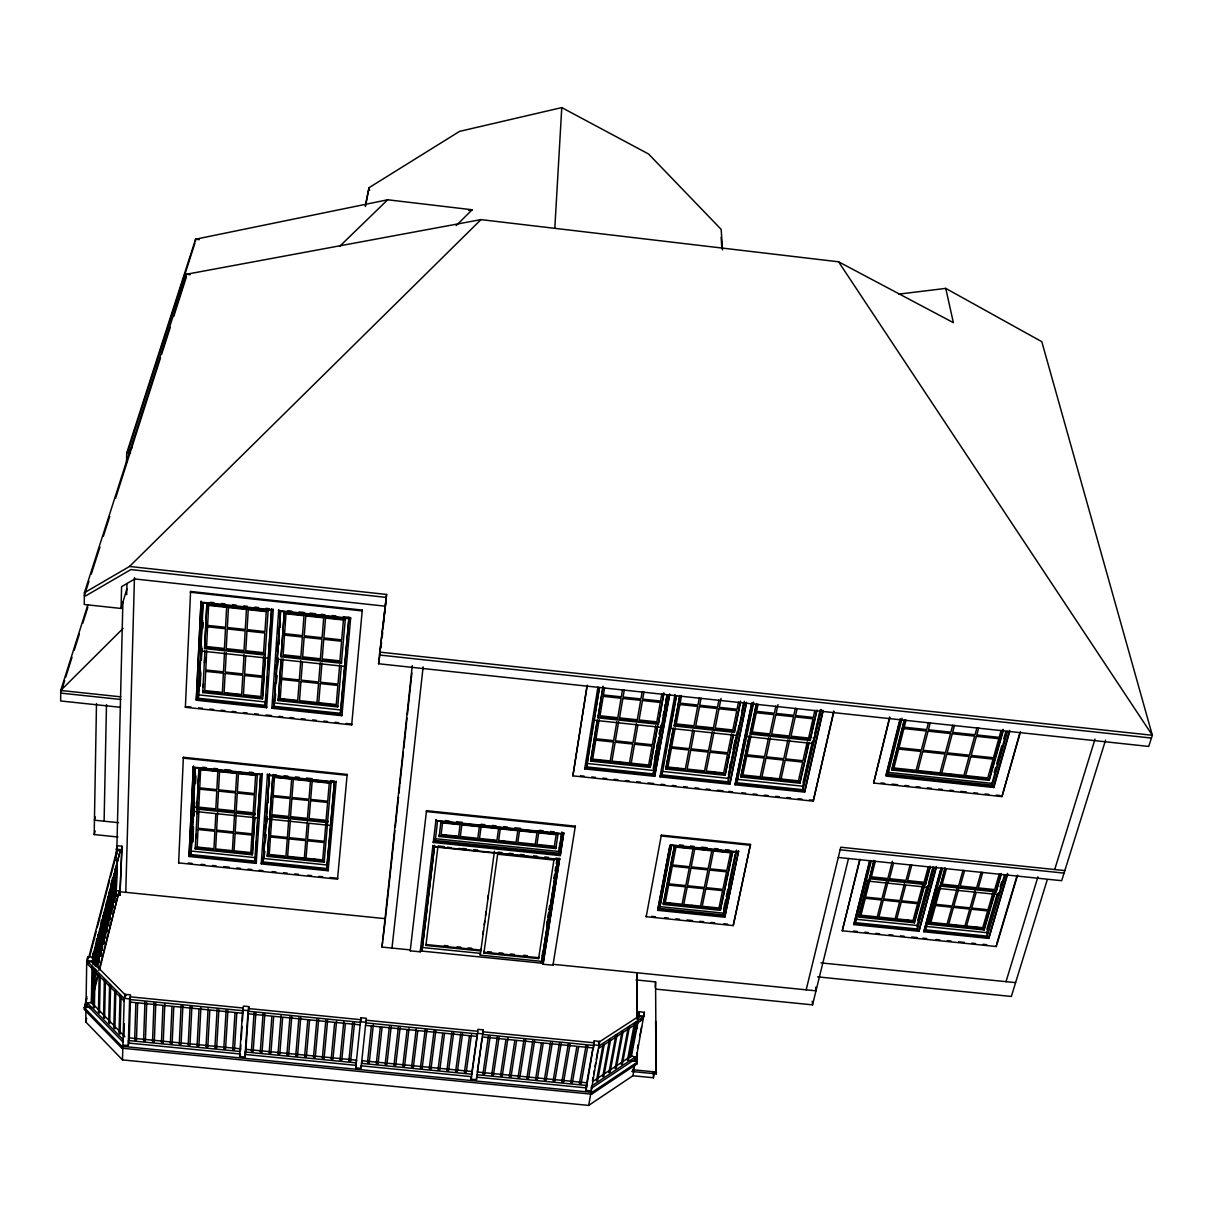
<?xml version="1.0" encoding="UTF-8"?>
<svg xmlns="http://www.w3.org/2000/svg" width="1213" height="1213" viewBox="0 0 1213 1213"><rect width="100%" height="100%" fill="white"/><g stroke="black" fill="none" stroke-linecap="round" stroke-linejoin="round"><path stroke-width="1.5" d="M635.278 1057.039L592.065 1085.726L591.626 1088.152L634.808 1059.449L635.278 1057.039L631.336 1055.947L592.732 1081.511M898.848 294.122L945.746 288.391L953.388 322.673L838.577 261.796L480.985 219.629L186.529 274.244L84.41 592.748L84.243 604.483L121.057 608.456L126.849 588.912M86.896 996.616L84.076 1009.322L121.8 1048.184L591.656 1094.171L637.037 1063.892L637.371 1052.778M654.474 1072.398L653.398 1077.766L632.898 1075.749L588.669 1105.407L122.483 1059.904L85.759 1021.907L85.971 1008.958M91.293 1007.624L86.002 1007.093L86.745 960.529L87.761 956.678L93.113 957.209M87.67 962.258L87.761 956.678M124.924 1036.781L91.536 1002.575L87.321 1002.878L87.275 1005.365L123.18 1042.24M126.091 995.752L92.264 961.651L87.988 961.924L87.943 964.471L124.333 1001.241M599.343 1042.634L598.388 1042.543L638.933 1016.206L642.935 1017.298L642.45 1019.784L598.843 1048.199L599.556 1041.391L594.249 1040.86L593.597 1044.499M586.122 1086.363L586.031 1090.411L591.277 1090.927L599.556 1041.391M117.995 837L94.189 834.559L96.494 703.54M91.369 1003.272L92.006 966.716M92.082 962.334L120.193 850.844L116.812 850.495L88.625 958.043M92.279 1003.742L92.916 968.383M92.976 964.653L93.219 953.236M593.976 1045.47L594.021 1042.786L483.047 1031.793L482.865 1034.462L593.976 1045.47L593.521 1047.956L482.501 1036.979M586.031 1090.411L594.249 1040.86M93.219 970.203L92.597 987.882M93.356 962.91L93.553 951.962M94.038 970.188L93.371 1006.76L94.387 1007.806L95.099 969.399M94.432 970.597L94.235 981.529L94.766 969.323M94.538 965.123L94.841 948.733M94.826 965.684L95.16 947.474M95.918 971.568L95.857 975.207L96.252 970.294M96.024 966.094L96.54 938.801M96.312 966.67L96.828 939.378M97.495 967.095L98.132 934.374M97.783 967.671L98.42 934.95M663.875 693.654L658.325 724.282L598.009 717.838L598.039 716.125M591.277 1090.927L591.353 1086.878M99.709 929.977L99.072 962.667L99.997 930.568M99.178 975.388L98.45 1011.976L99.481 1013.022L100.224 976.435M101.392 920.182L100.664 956.466L101.68 920.773M104.106 821.186L106.486 704.601M102.953 915.86L102.241 950.295L103.241 916.452M104.515 911.57L103.818 944.154L104.788 912.161M476.754 1077.174L586.379 1087.909L586.804 1085.483L586.865 1082.784L477.3 1072.034L481.97 1039.025M104.394 978.785L103.56 1017.222L104.591 1018.268L105.425 979.831M106.047 907.324L105.379 938.058L106.441 902.502M107.699 897.681L106.941 931.993L108.002 896.483M109.246 891.873L108.488 925.959L109.519 892.571M110.762 887.81L110.019 919.97L111.156 882.837M657.81 725.313L650.198 767.404L590.716 761.112L597.312 719.87M109.595 984.031L108.7 1022.483L109.716 1023.529L110.626 985.077M112.384 878.106L111.551 914.011L112.657 878.819M113.87 874.118L113.067 908.082L114.143 874.831M121.057 608.456L121.588 586.637L134.795 578.965L385.431 606.212L386.583 594.461L129.533 566.456L84.41 592.748M116.084 890.16L114.431 889.993L108.791 913.51M115.402 868.265L114.583 902.199L115.66 868.978M115.523 869.236L114.901 894.8L119.905 895.315L121.967 846.234L116.903 845.719L115.735 860.108M99.739 969.278L119.177 890.964L115.842 890.63L114.841 896.68M116.691 854.831L122.892 601.845M126.501 462.608L126.743 452.843L195.581 239.204L387.675 199.781L472.221 209.773L456.149 225.573M116.873 864.338L116.084 896.346L117.267 859.41M667.62 694.988L653.246 773.924L586.683 766.904L589.685 745.464M114.765 991.127L113.84 1027.76L114.886 1028.821L115.857 990.354M126.713 594.704L126.986 583.483M119.905 895.315L121.967 846.234M584.696 768.921L584.711 768.056L654.747 775.441L654.762 776.32L584.696 768.921L597.918 687.058M120.042 994.584L119.026 1033.067L120.057 1034.128L121.088 995.646M125.773 892.328L134.461 577.585M121.8 1048.184L121.846 1046.319L84.106 1007.457M122.483 1059.904L122.847 1046.91M128.26 1045.576L129.639 998.89L130.595 994.903L125.166 994.372L124.211 998.344L122.907 1045.045L128.26 1045.576L128.881 1042.907M123.969 1036.69L124.333 1023.863M125.166 994.372L124.393 998.693L87.988 961.924M575.326 826.174L575.296 827.054L426.43 811.558L426.521 810.678L575.326 826.174L552.976 965.214L543.045 964.214L559.678 858.531L555.948 858.137M128.548 1040.542L240.022 1051.474L240.508 1048.805L129.169 1037.873L128.548 1040.542L128.472 1043.044L239.856 1053.961M243.191 1008.018L130.398 996.843L129.761 999.497L129.685 1002.059L242.539 1013.219M129.245 1039.693L130.428 1000.513M135.841 1003.151L134.688 1039.784L136.463 1039.95L137.645 1003.318M833.892 711.713L813.226 801.156L572.885 775.865L586.956 686.346M144.938 1002.211L143.604 1040.663L145.393 1040.83L146.743 1002.393M558.784 853.255L561.877 832.224L558.784 853.255L435.255 840.473L435.422 838.714L558.844 851.481M560.254 855.59L563.742 832.861L560.254 855.59L433.284 842.459L433.375 841.579L560.285 854.695M153.975 1003.106L152.535 1041.527L154.324 1041.709L155.78 1003.287M543.045 964.214L559.678 858.531M439.349 834.741L439.167 836.5L555.827 848.569L555.888 846.81M552.976 965.214L553.007 964.305L816 990.824L815.682 987.2M162.936 1005.82L161.45 1042.407L163.239 1042.589L164.816 1004.182M195.49 241.432L195.581 239.204L199.311 239.643M171.958 1006.714L170.366 1043.286L172.155 1043.453L173.762 1006.896M178.629 862.913L183.375 757.291L347.176 774.44L337.517 879.152L178.629 862.913L178.827 862.049M185.377 707.3L190.577 591.459L362.278 610.094L351.679 724.904L185.377 707.3L185.589 706.466M557.54 859.699L541.423 963.137L557.768 859.623L434.481 846.886L421.957 951.098L434.603 845.234M181.055 1005.789L179.281 1044.15L181.071 1044.332L182.86 1005.956M189.046 856.499L193.398 766.267L189.046 856.499L256.201 863.368L256.368 862.504L189.243 855.635M196.294 700.25L201.055 601.299L196.294 700.25L266.602 707.71L266.769 706.876L196.491 699.416M484.017 951.295L483.896 953.1L538.572 958.619L538.648 956.814M190.987 854.559L195.05 767.753L260.522 774.591L254.775 861.094L190.987 854.559L193.625 811.467M266.269 694.746L265.116 705.329L198.326 698.248L202.798 602.937L271.409 610.382L271.742 608.759L268.467 658.25L200.858 651.002L203.117 603.164M195.354 767.95L193.322 811.285L257.853 817.971M197.492 801.929L197.234 807.388L193.837 807.024L194.095 801.459M194.975 782.916L195.399 773.651M198.326 698.248L201.267 649.364L200.858 651.002M202.283 627.818L202.632 620.328M192.488 842.049L193.185 827.357M193.701 816.349L194.216 805.326L193.837 807.024M199.857 685.83L200.57 670.956M201.085 659.796L201.707 646.787M192.791 842.034L193.504 826.963M194.035 815.652L194.656 802.46M195.551 783.628L195.915 776.077M200.175 686.027L200.782 672.972M201.403 659.902L201.934 648.712M202.905 628.198L203.178 622.603M254.957 813.362L254.624 815.075L196.84 809.086L198.962 768.193L197.037 808.237L254.791 814.211M265.435 653.428L265.086 655.081L204.557 648.576L206.877 603.786L204.754 647.757L265.268 654.247M252.577 853.103L252.259 854.816L195.232 848.964L197.219 810.936M198.462 781.915L198.629 778.276M202.95 691.744L262.63 698.082L262.448 698.915L202.753 692.578L204.936 650.79M205.755 630.457L205.922 626.787M206.892 606.636L207.074 602.982M196.066 837.956L196.233 834.241M197.219 813.802L197.401 810.087M203.329 687.195L203.511 683.465M204.497 662.995L204.77 657.416M198.932 810.527L198.068 828.252L214.959 829.995L215.808 814.059M206.726 650.517L205.785 669.97L223.465 671.85L224.511 652.412M190.077 1006.669L188.197 1045.03L189.971 1045.212L191.881 1006.851M198.993 1009.398L197.097 1045.909L198.887 1046.076L200.888 1007.745M217.597 812.467L216.642 830.162L233.503 831.906L234.549 814.211M226.285 652.609L225.224 672.032L242.888 673.928L244.04 654.52M208.105 1008.458L205.998 1046.774L207.787 1046.955L209.804 1010.459M217.112 1009.352L214.898 1047.653L216.687 1047.82L218.901 1009.534M554.826 227.908L561.771 107.593L459.591 131.368L368.995 187.712L365.325 205.831M236.247 814.393L235.186 832.088L252.046 833.816L253.183 816.152M245.708 656.476L244.647 674.11L262.296 676.005L263.555 656.612M226.118 1010.247L223.799 1048.517L225.573 1048.699L227.908 1010.429M235.004 1012.961L232.684 1049.397L234.473 1049.563L236.793 1013.128M252.259 854.816L254.669 817.759M254.624 815.075L257.414 774.303L257.247 775.152L198.765 769.042M262.448 698.915L265.253 656.218M265.086 655.081L268.134 610.412L267.952 611.231L206.68 604.59M254.836 816.91L252.41 853.967L195.414 848.114M262.751 696.232L265.298 657.264M239.613 1056.478L242.661 1010.08L248.074 1010.611L244.95 1057.008L239.613 1056.478L240.098 1053.809M240.462 1050.61L240.826 1045.045M241.205 1039.48L242.054 1026.486M242.418 1020.921L243.025 1011.657M265.116 705.329L271.409 610.382M257.975 816.091L260.719 774.773M255.685 853.891L256.565 840.715M256.944 835.075L257.808 821.898M266.739 687.483L267.467 676.581M267.952 669.318L268.68 658.416M256.201 863.368L262.326 773.469L262.16 774.319L193.201 767.116M266.602 707.71L273.304 609.138L273.137 609.942L200.842 602.118M245.36 1052.005L356.243 1062.876L356.577 1060.192L245.83 1049.321L245.36 1052.005L245.193 1054.476L355.985 1065.332M129.761 999.497L242.706 1010.687L243.388 1006.093L248.786 1006.623L247.937 1013.765L360.17 1024.864M245.784 1051.125L248.786 1006.623M261.235 863.883L261.401 863.019L328.298 869.873L328.162 870.752L261.235 863.883L267.482 774.015M271.864 708.271L272.03 707.437L342.066 714.866L341.93 715.7L271.864 708.271L278.717 609.714L278.55 610.533L350.572 618.342M263.327 846.871L263.585 843.171M264.601 828.358L264.843 824.658M265.738 811.694L265.996 807.994M267.012 793.181L267.269 789.466M275.533 668.909L275.791 665.149M277.989 633.262L278.232 629.517M279.142 616.386L279.399 612.626M264.661 828.797L264.919 825.022M265.829 811.785L266.087 808.01M274.411 686.831L274.669 683.086M276.852 651.199L277.11 647.454M279.308 615.567L279.566 611.822M330.588 827.539L326.737 868.478L263.16 861.958L269.438 773.803L266.329 818.836L330.649 825.492L334.454 782.491M273.88 706.269L280.415 611.352L348.783 618.751L340.444 713.32L273.88 706.269L277.671 657.552L277.337 659.205L344.704 666.422L344.962 664.769L340.444 713.32M277.337 659.205L280.628 611.564M263.16 861.958L266.663 817.137L266.329 818.836M267.724 801.657L267.982 797.972M268.877 785.038L269.119 781.339M278.505 645.437L278.884 639.842M279.794 626.772L280.051 623.042M264.495 851.299L264.116 856.787L264.707 851.314M265.253 840.321L265.632 834.832M266.39 823.854L266.905 816.546M275.381 693.866L274.866 701.281L275.184 699.613M276.139 682.752L276.655 675.353M277.292 666.089L277.807 658.689M265.344 841.928L265.874 834.423M266.648 823.157L267.042 817.532M268.073 802.521L268.331 798.76M269.241 785.63L269.498 781.869M275.321 697.763L275.578 694.048M276.352 682.904L276.852 675.474M277.504 666.18L278.02 658.75M279.035 643.891L279.293 640.176M280.203 627.166L280.461 623.452M254.033 1013.007L251.394 1051.231L253.168 1051.398L255.837 1013.189M471.372 1076.477L471.175 1079.161L476.451 1079.676L483.274 1029.867L477.937 1029.337L477.513 1033.931L365.795 1022.877L366.356 1018.283L360.989 1017.737L360.428 1022.347L248.104 1011.217M269.908 816.652L272.849 775.926L269.908 816.652L327.495 822.611L327.753 820.898M281.082 656.794L284.312 612.171L281.082 656.794L341.399 663.268L341.535 662.434L281.249 655.975M324.417 860.487L324.159 862.2L267.315 856.363L270.044 817.486M281.249 658.977L278.384 699.765L337.851 706.087L337.714 706.906L278.232 700.583L281.082 659.796M270.074 818.487L267.482 855.514L324.28 861.336M271.803 818.078L270.56 835.727L287.375 837.47L288.709 819.821M283.054 658.704L281.689 678.067L299.293 679.947L300.763 660.6M476.451 1079.676L476.648 1076.992M263.024 1013.901L260.264 1052.096L262.053 1052.278L264.828 1014.083M541.498 961.333L480.242 955.162L480.378 953.357L422.321 947.505M480.848 949.173L480.712 950.962L425.93 945.427L426.021 944.533L480.773 950.067M271.879 1016.6L269.15 1052.975L270.924 1053.142L273.668 1016.782M290.407 820.003L289.058 837.637L305.873 839.366L307.298 821.747M302.401 662.541L301.067 680.144L318.655 682.024L320.232 662.692M280.991 1015.675L278.02 1053.839L279.794 1054.021L282.644 1017.677M289.968 1016.57L286.89 1054.719L288.664 1054.885L291.772 1016.737M308.845 823.688L307.556 839.548L324.341 841.276L325.872 823.672M321.991 662.874L320.414 682.206L338.002 684.087L339.67 664.769M298.944 1017.449L295.76 1055.583L297.534 1055.75L300.733 1017.631M365.477 206.483L368.995 187.712M307.753 1020.163L304.615 1056.447L306.389 1056.629L309.558 1020.33M324.159 862.2L327.54 823.43M327.495 822.611L331.104 782.006L330.967 782.855L272.698 776.76M337.714 706.906L341.399 665.421M341.399 663.268L345.356 618.782M326.737 868.478L334.348 782.309L269.119 775.501M344.704 666.422L349.056 617.129M328.162 870.752L336.183 781.187M341.93 715.7L350.709 617.523M316.881 1019.223L313.485 1057.327L315.244 1057.493L318.67 1019.405M325.842 1020.118L322.34 1058.191L324.098 1058.358L327.631 1020.3M334.636 1022.817L331.179 1059.055L332.953 1059.237L336.592 1021.179M945.746 288.391L1041.8 341.687L1152.35 735.275L1148.711 746.435L378.577 663.754L386.583 594.461M343.764 1021.892L340.034 1059.919L341.793 1060.101L345.371 1023.878M382.156 637.553L382.671 632.155M383.035 628.577L383.915 619.585M352.71 1022.771L348.874 1060.799L350.648 1060.966L354.499 1022.953M355.712 1067.849L360.473 1021.74L365.856 1022.271L361.004 1068.365L355.712 1067.849L356.046 1065.166M360.595 1021.437L360.989 1017.737M412.253 665.74L381.989 947.065L410.297 949.915L410.206 950.825L420.198 951.826L420.289 950.931L543.075 963.304M371.345 1026.441L367.478 1062.618L369.237 1062.785L373.331 1024.818M394.907 830.708L385.431 918.681L120.784 891.828M395.302 826.963L398.531 797.017M398.941 793.272L399.744 785.797M399.941 783.916L403.383 751.969M403.793 748.224L407.022 718.157M407.432 714.396L411.889 673.048M380.276 1027.335L376.303 1063.483L378.077 1063.665L382.065 1027.502M391.981 948.066L423.125 666.907M389.418 1026.41L385.143 1064.347L386.902 1064.529L391.193 1026.592M398.349 1027.29L393.967 1065.211L395.726 1065.393L400.138 1027.472M410.206 950.825L426.521 810.678M407.068 1029.989L402.792 1066.075L404.551 1066.257L409.054 1028.351M386.189 598.373L379.426 655.02L1151.44 738.065M384.127 617.735L385.234 608.471M420.198 951.826L432.92 845.431M433.284 842.459L435.998 819.594L435.907 820.473L563.711 833.756M435.255 840.473L437.575 821.08L561.816 833.983M381.989 947.065L382.641 941.682M382.853 939.893L385.218 920.455M425.93 945.427L437.954 846.28M439.167 836.5L440.986 821.398L440.895 822.278L558.041 834.438L558.071 833.558L555.827 848.569M416.195 1029.064L411.601 1066.955L413.36 1067.122L417.757 1031.035M361.004 1068.365L361.338 1065.681M425.126 1029.943L420.411 1067.819L422.185 1067.986L426.9 1030.125M434.042 1030.823L429.235 1068.683L430.994 1068.85L435.816 1031.005M442.715 1033.506L438.029 1069.548L439.803 1069.714L444.504 1033.688M451.858 1032.597L446.839 1070.412L448.598 1070.579L453.647 1032.763M460.773 1033.476L455.648 1071.261L457.407 1071.443L462.547 1033.643M482.91 934.253L483.426 930.523M484.199 924.928L484.715 921.198M485.488 915.603L486.004 911.873M487.808 898.818L488.323 895.088M480.242 955.162L494.449 851.223M469.431 1036.16L464.443 1072.125L466.201 1072.307L471.448 1034.522M483.896 953.1L497.755 853.346L497.694 854.225L554.023 860.047L554.068 859.153L538.572 958.619M471.993 1071.458L477.164 1034.825M471.175 1079.161L477.649 1033.355L482.986 1033.87M378.577 663.754L380.306 651.578M380.806 648.106L381.549 642.875M482.744 1033.521L483.274 1029.867M488.399 1036.205L482.941 1073.945L484.7 1074.111L490.173 1036.387M337.517 879.152L337.639 878.288L330.163 877.53M497.285 1037.085L491.72 1074.809L493.479 1074.976L499.074 1037.267M347.176 774.44L347.054 775.289L183.178 758.14L183.375 757.291M505.912 1039.768L500.499 1075.673L502.258 1075.84L507.959 1038.146M351.679 724.904L351.815 724.07L346.205 723.479M514.782 1040.648L509.278 1076.538L511.037 1076.704L516.556 1040.815M362.278 610.094L362.156 610.912L190.365 592.262L190.577 591.459M523.94 1039.723L518.057 1077.387L519.816 1077.569L525.714 1039.905M546.684 924.564L547.275 920.864M547.851 917.18L548.428 913.48M549.019 909.795L549.595 906.096M553.962 878.409L554.538 874.709M555.129 871.025L555.706 867.325M556.297 863.641L556.873 859.941M542.166 955.844L542.742 952.144M547.124 924.427L547.7 920.743M548.291 917.043L548.867 913.344M549.459 909.659L550.035 905.959M554.402 878.257L554.993 874.558M555.569 870.858L556.161 867.174M556.737 863.474L557.328 859.774M559.178 847.963L559.739 844.46M546.381 936.527L546.972 932.797M547.563 929.052L548.155 925.322M557.313 867.401L557.904 863.671M554.917 883.231L555.509 879.501M562.271 836.743L562.847 833.119M572.885 775.865L587.244 685.224M532.825 1040.602L526.836 1078.251L528.58 1078.418L534.599 1040.784M541.407 1043.271L535.6 1079.115L537.359 1079.282L543.181 1043.453M590.261 741.871L590.837 738.277M591.428 734.684L593.46 722.099M599.298 687.574L594.006 720.219L661.373 727.406L667.302 694.867M586.683 766.904L599.525 687.68M590.716 761.112L597.296 720.719M603.028 686.27L598.024 716.989L658.325 723.418L663.86 692.805M598.009 717.838L603.013 687.119M599.161 719.597L596.023 738.778L613.642 740.643L616.871 721.492M604.605 687.771L603.437 694.928L621.299 696.853L622.512 689.697M550.566 1042.361L544.364 1079.964L546.123 1080.146L552.34 1042.543M559.436 1043.241L553.128 1080.828L554.872 1081.01L561.194 1043.407M618.645 721.674L615.4 740.84L632.989 742.705L636.34 723.57M624.301 689.879L623.088 697.035L640.934 698.946L642.177 691.804M568.291 1044.12L561.877 1081.693L563.636 1081.86L570.065 1044.287M576.842 1046.774L570.641 1082.542L572.384 1082.724L578.616 1046.955M637.795 725.495L634.748 742.887L652.336 744.752L655.778 725.647M643.967 692.001L642.723 699.143L660.554 701.053L661.843 693.912M586 1045.864L579.389 1083.406L581.133 1083.573L587.774 1046.046M244.95 1057.008L245.663 1052.99M586.44 1084.543L592.945 1048.153M592.444 1080.844L593.081 1077.28M593.733 1073.702L594.37 1070.139M595.022 1066.561L595.659 1062.982M596.311 1059.419L597.918 1050.488M588.669 1105.407L590.958 1092.746M650.85 762.007L650.198 767.404M657.476 726.284L650.198 766.54L590.731 760.248M591.656 1094.171L591.974 1092.352L637.386 1062.088M654.504 759.656L656.172 750.498M656.84 746.829L657.491 743.16M659.159 734.001L659.827 730.332M602.967 1045.212L596.478 1080.904L597.736 1080.086L604.226 1044.393M653.185 768.708L658.841 737.671M659.493 734.017L661.161 724.874M653.246 773.924L661.343 725.692L661.373 727.406M663.193 715.579L663.86 711.895M664.527 708.21L665.194 704.526M665.861 700.841L666.528 697.157M654.747 775.441L669.637 693.912M654.762 776.32L669.652 694.761M267.315 856.363L267.633 854.649L271.303 855.029M609.578 1039.329L602.709 1076.78L603.953 1075.946L610.518 1040.299M746.511 703.009L729.832 784.235L660.008 776.866L675.004 694.488M662.92 765.994L663.587 762.416M665.24 753.47L665.892 749.892M666.559 746.313L667.211 742.735M668.863 733.789L669.531 730.211M675.899 697.642L670.228 728.346L737.352 735.503L744.342 701.311M744.403 703.237L728.316 781.839L661.995 774.849L676.566 695.944M615.84 1035.25L608.911 1072.656L610.154 1071.837L617.099 1034.446M673.367 727.982L665.907 768.193L725.162 774.455L733.319 734.365M733.365 735.23L725.207 775.319L665.922 769.057L673.382 728.831M740.582 701.887L734.381 732.379L674.276 725.981L679.598 696.323M674.276 725.981L679.947 695.383M675.216 727.709L671.668 746.814L689.211 748.679L692.866 729.589M681.479 696.019L680.144 703.161L697.945 705.056L699.31 697.93M622.087 1031.202L615.097 1068.562L616.325 1067.743L622.997 1032.172M646.211 916.71L661.358 835.12L750.483 844.4L733.243 925.595L646.211 916.71L646.211 915.815M628.289 1027.153L621.238 1064.483L622.466 1063.68L629.517 1026.35M254.775 861.094L255.443 857.652L191.76 851.117M634.126 1024.909L627.364 1060.435L628.577 1059.616L635.688 1022.332M724.783 917.21L738.581 851.026L724.783 917.21L657.689 910.341L669.849 845.749M657.689 910.341L670.213 844.809L738.626 851.92M630.517 1056.932L637.098 1022.604M637.78 1018.996L639.16 1011.763L644.391 1012.294L635.673 1061.375L630.517 1060.859M723.327 914.905L736.518 850.358L723.327 914.905L659.599 908.385L668.424 860.29M669.136 856.59L671.259 845.476M638.463 1018.677L638.933 1016.206M659.599 908.385L671.653 845.385L736.609 852.133M631.336 1056.644L638.129 1021.149M638.948 1016.903L639.16 1011.763M694.291 731.515L690.97 748.861L708.513 750.726L712.258 731.666M701.084 698.127L699.719 705.253L717.505 707.164L718.915 700.037M663.405 904.473L674.534 845.658L663.39 903.579L720.386 909.416L720.416 910.311L663.405 904.473L663.375 902.684M635.976 979.922L655.566 981.878L656.203 1073.884L632.216 1071.519L634.975 1064.984M637.416 1048.411L638.114 1044.802M639.858 1035.766L641.601 1026.744M643.345 1017.707L644.391 1012.294M632.898 1075.749L633.929 1070.382L632.216 1071.519M278.232 700.583L278.55 698.931L285.98 699.719M655.566 981.878L655.263 987.412M714.032 731.848L710.257 750.908L727.785 752.773L731.651 733.729M721.038 698.445L719.279 707.346L737.049 709.256L738.49 702.145M727.709 760.839L728.452 757.185M740.537 701.038L734.335 731.53L674.246 725.116M729.453 767.586L730.211 763.932M733.183 749.346L735.048 740.218M728.437 774.804L737.352 731.151M728.316 781.839L728.149 778.352L737.261 733.789L737.352 735.503M738.186 729.21L738.944 725.541M741.931 710.879L743.433 703.54M729.832 784.235L746.45 702.16M823.081 711.227L804.644 792.119L735.063 784.781L751.802 702.736M735.063 784.781L751.863 703.585M737.944 773.924L738.687 770.361M746.541 734.638L748.406 725.647M749.149 722.053L753.258 702.266M753.698 702.357L737.034 782.764L803.127 789.724L821.337 709.62M808.98 743.281L799.958 783.219L740.87 776.972L749.149 736.064M740.87 776.972L749.589 735.093M756.184 704.556L750.21 733.213L810.087 739.612L810.163 740.461L750.271 734.077L756.609 703.616M751.014 735.791L747.041 754.804L764.539 756.669L768.602 737.671M758.064 704.237L756.578 711.349L774.319 713.244L775.835 706.148M720.34 908.522L721.098 904.913M726.405 879.668L727.163 876.059M731.333 856.211L732.091 852.603M720.386 909.416L732.516 851.678M720.416 910.311L732.561 852.572L674.549 846.538M723.555 909.477L725.51 900.258M726.284 896.574L727.845 889.19M728.619 885.505L735.245 854.134M770.361 737.853L766.282 756.851L783.765 758.716L787.919 739.733M777.988 704.571L776.093 713.441L793.802 715.336L795.364 708.256M750.483 844.4L733.243 925.595M789.678 739.915L785.508 758.898L802.961 760.748L807.236 741.78M797.138 708.437L795.576 715.534L813.286 717.429L814.878 710.348M195.232 848.964L195.611 847.25L199.281 847.629M196.84 809.086L197.234 807.388M806.766 750.635L808.404 743.387M808.889 742.432L799.883 782.34L740.825 776.108M809.996 738.747L810.8 735.169M811.618 731.606L814.439 719.097M810.087 739.612L816.546 711.03M810.163 740.461L817.031 710.105M803.082 782.688L812.528 741.022M803.127 789.724L802.824 786.236L812.892 741.84L813.059 743.569L746.177 736.443M814.757 733.638L820.14 709.908M813.059 743.569L820.792 709.514M804.644 792.119L822.99 710.378M813.226 801.156L833.771 710.985M202.753 692.578L203.147 690.91M204.557 648.576L204.952 646.938M806.19 989.823L840.776 847.22L1064.847 870.585M656.309 989.171L812.543 1004.864L848.509 858.531M889.66 716.944L873.633 783.022L1001.968 796.592L1020.573 731.712M873.633 783.022L889.811 717.671M859.532 860.229L842.262 930.78L996.328 946.534L1017.616 875.164M842.262 930.78L860.093 859.259M900.152 718.627L885.96 775.213L993.69 786.646L993.856 787.51L886.081 776.093L900.273 719.491M888.704 768.724L891.419 757.913M892.328 754.319L895.027 743.508M895.937 739.915L898.651 729.104M899.561 725.51L900.91 720.097M1007.533 731.394L992.325 785.129L888.037 774.061L902.063 718.217M892.298 767.344L904.079 720.598M1003.394 730.256L989.277 780.338L891.964 770.012L904.655 719.658M936.406 867.34L918.954 931.266L853.831 924.594L869.463 861.397M853.831 924.594L870.024 860.426M906.005 720.128L904.231 727.178L926.687 729.589L928.506 722.539M868.356 869.964L865.597 880.865L928.157 887.34L933.57 867.431M869.266 866.34L870.646 860.896M871.313 860.836L855.681 922.684L917.528 929.022L934.313 867.386M868.129 880.395L859.047 916.24L914.314 921.91L924.003 886.172M924.609 885.263L914.435 922.79L859.153 917.119L868.69 879.47M930.265 867.052L925.534 884.55L869.524 878.743L873.86 860.335M869.524 878.743L873.966 861.2M869.918 880.001L865.582 897.089L881.942 898.772L886.369 881.699M875.346 861.23L871.374 876.817L887.871 878.53L892.343 861.215M85.759 1021.907L86.699 1018.283M91.475 999.315L97.935 974.024M98.86 970.415L119.177 890.964M91.43 1001.786L93.28 994.569M94.205 990.96L98.344 974.691M95.296 964.092L114.431 889.993M84.546 1007.518L86.866 998.481M95.736 964.123L96.661 960.514M98.056 955.086L107.381 918.938M86.002 1007.093L86.669 1004.516M93.522 977.299L95.387 970.066M96.312 966.458L115.842 890.63M98.587 959.892L102.301 945.443M104.166 938.225L107.411 925.58M108.806 920.151L113.446 902.093M92.203 958.391L120.193 850.844M888.007 881.866L883.58 898.939L899.94 900.637L904.443 883.58M893.556 863.125L889.508 878.697L905.99 880.411L910.099 864.839M930.265 722.736L928.445 729.771L950.871 732.182L952.736 725.147M89.55 956.936L96.221 931.417M97.176 927.763L109.595 880.35M110.55 876.696L116.751 852.997M905.641 885.445L901.562 900.804L917.907 902.487L922.502 885.445M911.767 865.005L907.627 880.577L924.094 882.276L928.294 866.734M954.51 725.329L952.63 732.364L975.025 734.76L976.95 727.739M914.678 919.257L919.515 901.38M920.485 897.817L923.866 885.308M928.112 872.314L925.534 884.55M930.144 866.188L925.398 883.67L869.418 877.878M917.756 920.227L926.868 886.703M917.528 929.022L917.043 925.519L927.9 885.596L928.157 887.34M928.552 883.155L932.918 867.113M918.954 931.266L936.269 866.461M978.709 727.936L976.783 734.957L999.163 737.352L1001.134 730.347M1007.669 874.285L988.731 938.422L923.821 931.766L940.242 870.631M923.821 931.766L941.379 867.856M94.189 834.559L95.19 830.92M938.362 880.956L939.848 875.528M942.592 868.25L925.655 929.855L987.306 936.178L1005.395 874.785M938.756 887.704L928.931 923.411L984.016 929.067L994.433 893.465M995.115 892.556L984.168 929.946L929.052 924.291L939.378 886.794M1001.256 874.437L996.146 891.858L940.333 886.081L945.003 867.735M940.333 886.081L945.139 868.599M940.56 887.31L935.86 904.337L952.16 906.02L956.951 889.008M946.458 868.614L942.183 884.156L958.604 885.854L962.97 870.343M95.327 816.971L94.432 820.2L118.586 822.687M990.96 771.453L1002.545 730.317M1003.212 729.392L989.126 779.474L891.843 769.133M958.588 889.174L953.797 906.187L970.097 907.87L974.964 890.873M964.623 870.509L960.241 886.021L976.662 887.734L981.12 872.223M994.19 772.681L995.706 767.313M996.722 763.735L1001.771 745.843M1003.803 738.687L1005.82 731.53M992.325 785.129L991.991 783.371L1006.669 731.454M993.69 786.646L1009.625 730.378M993.856 787.51L1009.807 731.242M1019.83 732.773L1001.968 796.592M976.116 892.738L971.719 908.037L988.004 909.72L992.962 892.738M982.757 872.39L978.3 887.901L994.705 889.599L999.239 874.103M984.38 926.414L987.503 915.739M988.55 912.176L993.765 894.375M999.921 876.18L996.146 891.858M1001.104 873.572L995.994 890.994L940.196 885.217M986.912 929.143L997.238 893.981M987.306 936.178L986.7 932.661L998.39 892.904L998.708 894.648L936.36 888.189L936.102 886.445M1000.149 886.915L1001.711 881.578M998.708 894.648L1004.546 874.816M988.731 938.422L1007.503 873.405M996.707 943.866L1016.919 876.074M1006.017 981.651L1037.949 876.787M1047.289 879.622L1011.339 996.464L817.623 976.859M1054.704 869.524L1095.005 739.142M1105.574 740.112L1061.678 880.699L838.304 857.47M64.668 680.584L60.711 693.108L120.739 699.461M65.79 677.006L72.007 657.31M74.281 650.153L79.361 634.05M82.757 623.315L87.836 607.213M87.882 604.65L60.726 690.47L60.65 700.978L120.542 707.315M127.259 453.495L194.899 243.237M88.974 581.285L84.364 595.689L85.759 595.841L130.852 569.579L386.295 597.403M91.293 574.083L99.936 547.063M103.393 536.252L109.731 516.435M115.508 498.422L160.48 357.911M161.632 354.317L170.275 327.298M173.732 316.487L186.423 276.852M123.059 628.44L60.726 690.47L120.8 696.838M129.533 566.456L480.985 219.629M132.156 447.582L126.743 452.843L130.458 453.253M339.61 246.406L387.675 199.781M599.298 1045.712L642.935 1017.298M468.521 210.486L472.221 209.773M248.589 1008.564L360.761 1019.678M366.129 1020.209L477.71 1031.262M124.211 998.344L129.639 998.89M594.188 1044.893L599.495 1045.409M365.538 1025.394L477.164 1036.448M632.564 1069.73L656.567 1072.095M477.118 1074.733L586.804 1085.483M361.292 1065.848L471.493 1076.659M121.846 1046.319L591.974 1092.352M483.957 952.19L538.617 957.709M86.745 960.529L92.112 961.06M639.175 1015.66L644.406 1016.191M639.797 1019.511L642.45 1019.784M263.797 858.501L327.267 865.021M855.286 919.181L917.043 925.519M927.02 926.535L986.7 932.661M667.044 903.063L670.728 903.442M690.94 905.505L694.609 905.884M701.963 906.642L707.482 907.203M853.74 923.715L918.832 930.386M923.7 930.887L988.58 937.543M116.008 849.161L121.073 849.676M659.569 906.596L723.251 913.116M657.673 909.447L724.752 916.315M188.182 863.004L191.912 863.383M201.252 864.338L204.997 864.717M212.457 865.476L216.202 865.87M223.677 866.628L229.272 867.204M236.747 867.962L240.492 868.341M247.968 869.115L251.698 869.494M259.173 870.267L262.903 870.646M272.243 871.601L275.988 871.98M283.463 872.738L287.193 873.133M294.668 873.891L298.413 874.27M307.753 875.225L311.483 875.604M318.958 876.377L322.688 876.756M853.436 931.053L857.197 931.432M864.702 932.206L868.463 932.585M875.968 933.358L879.728 933.737M889.114 934.707L892.874 935.087M900.395 935.86L904.14 936.239M911.66 937.012L917.286 937.588M922.926 938.165L926.687 938.544M936.072 939.499L939.832 939.893M947.338 940.651L951.098 941.045M958.604 941.804L964.244 942.38M971.749 943.153L975.51 943.532M983.015 944.305L986.775 944.7M651.76 916.376L655.46 916.755M664.724 917.71L668.424 918.089M675.823 918.832L679.523 919.211M686.922 919.97L692.487 920.546M699.886 921.304L703.585 921.683M710.985 922.426L714.7 922.805M723.949 923.76L727.648 924.139M820.974 962.879L1015.584 982.636M444.352 945.488L448.006 945.852M457.119 946.777L460.773 947.141M468.066 947.884L471.721 948.248M487.793 951.674L491.553 952.053M499.089 952.812L502.864 953.191M510.4 953.964L514.16 954.343M523.576 955.283L527.352 955.677M840.154 849.797L1064.059 873.117M750.529 845.279L661.373 836L661.358 835.12M445.398 820.579L449.159 820.958M456.664 821.747L462.305 822.323M481.091 824.279L484.851 824.673M492.357 825.447L496.117 825.841M503.638 826.629L507.383 827.008M514.903 827.797L520.544 828.373M539.33 830.329L543.075 830.723M550.596 831.496L554.356 831.891M679.432 844.885L683.131 845.264M690.515 846.037L694.215 846.416M701.614 847.19L707.164 847.766M714.548 848.539L718.248 848.918M725.647 849.691L729.347 850.07M270.059 815.803L327.631 821.762M443.109 835.135L446.869 835.514M454.39 836.303L460.03 836.879M478.817 838.835L482.577 839.214M490.097 840.003L493.858 840.382M501.378 841.17L505.139 841.549M525.82 843.687L529.581 844.081M537.101 844.855L540.862 845.249M439.258 835.621L555.857 847.69M438.5 846.007L444.094 846.583M462.744 848.509L466.474 848.903M473.919 849.661L477.649 850.055M498.164 852.178L501.894 852.557M509.339 853.33L513.069 853.709M520.529 854.483L524.259 854.862M533.584 855.832L537.314 856.211M544.758 856.985L548.488 857.364M447.354 847.25L451.115 847.644M458.65 848.418L462.411 848.797M432.829 846.31L559.648 859.41M208.469 848.569L212.154 848.948M219.508 849.707L223.177 850.086M230.531 850.844L234.2 851.223M278.626 855.772L282.295 856.151M289.619 856.909L293.288 857.288M302.446 858.228L306.101 858.592M313.424 859.35L318.928 859.911M862.64 915.739L858.956 915.36L859.153 917.119M881.047 917.635L884.732 918.014M892.101 918.772L897.62 919.333M904.989 920.091L908.673 920.47M932.463 922.911L928.794 922.532L929.052 924.291M939.817 923.669L943.487 924.048M952.66 924.988L956.329 925.367M963.668 926.11L967.337 926.489M974.691 927.248L978.36 927.627M187.454 706.663L191.184 707.058M198.659 707.846L202.389 708.24M209.864 709.044L213.594 709.438M221.069 710.227L224.799 710.621M232.274 711.409L236.004 711.804M243.479 712.592L247.209 712.986M254.685 713.79L258.43 714.184M265.89 714.973L271.5 715.564M278.975 716.352L282.705 716.747M290.18 717.535L293.91 717.944M301.385 718.733L305.115 719.127M312.59 719.916L316.32 720.31M323.795 721.098L327.525 721.492M335 722.296L338.73 722.69M880.956 782.931L884.671 783.325M892.101 784.114L897.681 784.705M905.125 785.493L908.84 785.888M916.27 786.676L920 787.07M927.429 787.844L931.144 788.238M938.589 789.026L942.304 789.42M949.734 790.209L953.463 790.603M960.893 791.392L966.473 791.983M973.903 792.771L977.633 793.166M985.062 793.954L988.777 794.348M996.222 795.137L999.937 795.531M596.326 759.975L600.041 760.369M607.47 761.158L611.185 761.552M618.615 762.325L622.33 762.719M629.759 763.508L633.474 763.902M669.591 767.723L665.892 767.329L665.922 769.057M677.006 768.496L680.705 768.89M688.105 769.679L691.804 770.073M699.204 770.846L702.918 771.241M710.318 772.029L715.867 772.605M744.464 775.638L748.148 776.017M757.382 776.987L761.067 777.381M768.451 778.17L772.135 778.549M779.504 779.337L785.038 779.914M586.774 763.432L653.216 770.452M728.149 778.352L661.934 771.362L661.995 774.849M736.837 779.277L802.824 786.236M729.786 783.355L659.993 776.002L660.008 776.866M735.017 783.901L804.568 791.24M580.421 775.789L584.166 776.184M591.686 776.972L595.431 777.366M602.937 778.155L606.697 778.549M614.203 779.337L617.963 779.732M625.468 780.52L629.213 780.929M636.719 781.718L640.479 782.112M647.985 782.901L653.61 783.492M661.13 784.28L664.876 784.675M672.381 785.463L676.141 785.857M683.647 786.646L687.392 787.04M694.913 787.844L698.658 788.238M706.163 789.026L709.923 789.42M717.429 790.209L723.054 790.8M728.695 791.392L732.44 791.786M741.825 792.771L745.586 793.166M753.091 793.954L756.836 794.348M764.342 795.152L768.102 795.546M775.607 796.335L779.368 796.729M786.873 797.517L790.618 797.911M798.139 798.7L801.884 799.094M809.389 799.883L813.15 800.277M202.707 767.238L206.437 767.632M213.882 768.405L217.612 768.799M225.057 769.573L230.652 770.164M249.287 772.105L253.001 772.499M273.046 774.591L276.761 774.986M284.191 775.759L287.906 776.138M295.335 776.927L299.05 777.306M306.464 778.079L312.044 778.67M330.603 780.611L334.318 780.99M267.315 774.864L336.046 782.036M379.714 652.109L1152.35 735.275L838.577 261.796M214.337 692.107L218.067 692.502M225.512 693.29L229.242 693.684M236.702 694.488L240.432 694.882M247.877 695.671L251.607 696.065M293.41 700.508L297.124 700.902M304.554 701.69L308.269 702.084M315.698 702.873L321.263 703.479M326.843 704.071L330.558 704.465M199.114 694.928L265.783 702.009M274.532 702.934L340.974 709.984M893.587 768.466L897.332 768.86M904.807 769.664L908.552 770.058M916.027 770.846L919.772 771.256M927.248 772.044L930.993 772.438M938.468 773.242L942.213 773.636M949.688 774.425L953.433 774.819M960.908 775.623L966.518 776.214M973.994 777.002L977.739 777.412M991.991 783.371L887.795 772.317L888.037 774.061M210.319 602.315L214.019 602.709M221.433 603.513L225.133 603.922M232.547 604.711L236.247 605.12M243.661 605.924L247.376 606.318M254.775 607.122L258.49 607.531M265.89 608.335L269.604 608.729M287.951 610.715L291.636 611.125M299.02 611.928L304.554 612.52M310.103 613.126L315.638 613.717M321.172 614.324L324.872 614.718M332.256 615.522L335.94 615.916M343.324 616.72L348.859 617.326M214.292 604.59L219.871 605.196M225.436 605.787L231.001 606.394M238.43 607.197L242.145 607.607M249.56 608.41L253.274 608.805M260.704 609.608L264.419 610.018M293.561 613.172L297.261 613.581M304.66 614.369L308.36 614.779M315.759 615.582L319.459 615.977M326.858 616.78L332.407 617.387M337.957 617.978L343.506 618.585M284.145 612.99L345.22 619.6M186.529 274.244L190.274 274.684M368.797 190.001L369.768 190.123M561.771 107.593L648.591 154.021L721.174 229.393L722.523 249.908M87.321 1002.878L123.241 1039.738M988.959 778.594L989.277 780.338M996.161 945.655L996.328 946.534M983.864 928.188L984.168 929.946M914.193 921.031L914.435 922.79M891.722 768.269L891.964 770.012M813.347 737.398L813.514 739.126M799.807 781.475L799.958 783.219M812.24 1001.271L812.543 1004.864M721.144 237.248L721.887 248.453M734.29 730.666L734.381 732.379M725.116 773.591L725.207 775.319M658.31 722.554L658.325 724.282M655.626 1021.255L656.203 1073.884M653.352 1072.095L653.398 1077.766M637.295 1017.434L637.189 972.796L636.946 1019.238M637.295 1023.014L637.31 1028.609M637.022 1052.732L637.037 1063.892M635.673 1058.752L635.673 1061.375M634.278 1064.802L634.278 1068.577M199.675 789.163L198.796 807.13L215.808 808.889L216.778 790.937L199.675 789.163M200.63 769.679L199.736 787.859L216.839 789.648L217.824 771.483L200.63 769.679M207.575 626.818L206.604 646.544L224.42 648.47L225.482 628.743L207.575 626.818M208.606 605.408L207.635 625.392L225.557 627.318L226.634 607.364L208.606 605.408M198.007 829.51L197.158 847.038L213.943 848.766L214.883 831.254L198.007 829.51M205.71 671.35L204.785 690.561L222.358 692.441L223.389 673.23L205.71 671.35M218.492 791.119L217.506 809.071L234.503 810.83L235.565 792.893L218.492 791.119M219.538 771.665L218.552 789.83L235.64 791.604L236.717 773.454L219.538 771.665M227.271 628.941L226.209 648.652L244.01 650.562L245.178 630.866L227.271 628.941M228.438 607.561L227.347 627.515L245.269 629.456L246.451 609.517L228.438 607.561M216.566 831.421L215.626 848.933L232.396 850.662L233.427 833.164L216.566 831.421M225.148 673.412L224.102 692.623L241.66 694.488L242.797 675.307L225.148 673.412M237.278 793.075L236.201 811.012L253.183 812.771L254.351 794.849L237.278 793.075M238.445 773.636L237.354 791.786L254.427 793.56L255.609 775.425L238.445 773.636M246.967 631.063L245.784 650.759L263.57 652.67L264.859 632.989L246.967 631.063M248.24 609.699L247.058 629.638L264.95 631.579L266.238 611.655L248.24 609.699M235.11 833.346L234.064 850.829L250.818 852.557L251.955 835.075L235.11 833.346M244.571 675.489L243.419 694.67L260.962 696.535L262.205 677.37L244.571 675.489M273.107 796.789L271.848 814.696L288.8 816.455L290.15 798.563L273.107 796.789M274.472 777.397L273.198 795.516L290.241 797.29L291.62 779.186L274.472 777.397M284.509 635.112L283.129 654.762L300.885 656.673L302.355 637.022L284.509 635.112M286.01 613.793L284.615 633.686L302.462 635.612L303.978 615.734L286.01 613.793M270.469 836.985L269.241 854.437L285.965 856.166L287.284 838.714L270.469 836.985M281.583 679.447L280.233 698.582L297.746 700.447L299.202 681.327L281.583 679.447M472.024 1071.519L471.827 1074.218L361.55 1063.392L361.883 1060.708L472.024 1071.519M291.848 798.745L290.498 816.637L307.435 818.381L308.875 800.519L291.848 798.745M293.334 779.368L291.954 797.457L308.981 799.231L310.452 781.157L293.334 779.368M304.145 637.219L302.659 656.855L320.384 658.765L321.991 639.145L304.145 637.219M305.767 615.931L304.251 635.809L322.097 637.735L323.704 617.872L305.767 615.931M288.967 838.896L287.633 856.333L304.357 858.046L305.767 840.624L288.967 838.896M300.96 681.509L299.505 700.629L316.987 702.494L318.549 683.389L300.96 681.509M307.45 840.791L306.025 858.213L322.719 859.926L324.235 842.519L307.45 840.791M310.589 800.701L309.118 818.563L326.039 820.322L327.601 802.46L310.589 800.701M312.166 781.339L310.68 799.412L327.707 801.187L329.269 783.128L312.166 781.339M320.308 683.571L318.746 702.676L336.228 704.541L337.881 685.451L320.308 683.571M323.765 639.342L322.158 658.947L339.883 660.858L341.596 641.252L323.765 639.342M325.509 618.069L323.886 637.932L341.717 639.842L343.431 620.01L325.509 618.069M442.548 822.884L441.138 834.514L458.62 836.318L460.091 824.704L442.548 822.884M461.819 824.885L460.334 836.5L477.801 838.304L479.332 826.705L461.819 824.885M481.061 826.872L479.514 838.486L496.966 840.291L498.573 828.691L481.061 826.872M500.287 828.873L498.679 840.473L516.101 842.277L517.784 830.693L500.287 828.873M519.498 830.875L517.815 842.444L535.236 844.248L536.98 832.679L519.498 830.875M538.693 832.861L536.95 844.43L554.341 846.234L556.161 834.68L538.693 832.861M595.795 740.142L592.702 759.095L610.215 760.945L613.399 742.007L595.795 740.142M603.21 696.338L600.026 715.791L617.781 717.687L621.071 698.248L603.21 696.338M615.173 742.189L611.959 761.127L629.456 762.977L632.761 744.069L615.173 742.189M622.845 698.43L619.555 717.884L637.295 719.764L640.691 700.341L622.845 698.43M634.52 744.251L631.215 763.159L648.682 765.009L652.094 746.116L634.52 744.251M642.481 700.538L639.069 719.961L656.794 721.856L660.297 702.448L642.481 700.538M671.411 748.163L667.908 767.041L685.36 768.875L688.954 750.028L671.411 748.163M679.886 704.541L676.278 723.934L693.972 725.814L697.672 706.451L679.886 704.541M690.713 750.21L687.104 769.072L704.541 770.907L708.24 752.075L690.713 750.21M699.461 706.648L695.746 726.011L713.426 727.891L717.232 708.544L699.461 706.648M668.666 885.081L665.3 902.502L682.085 904.231L685.542 886.824L668.666 885.081M672.305 866.218L668.909 883.837L685.785 885.566L689.272 867.962L672.305 866.218M675.99 847.114L672.548 864.945L689.53 866.704L693.048 848.888L675.99 847.114M709.999 752.257L706.269 771.089L723.691 772.939L727.512 754.122L709.999 752.257M719.006 708.741L715.185 728.088L732.849 729.968L736.776 710.636L719.006 708.741M687.225 886.991L683.768 904.398L700.538 906.126L704.086 888.735L687.225 886.991M690.97 868.144L687.468 885.748L704.344 887.476L707.922 869.888L690.97 868.144M694.761 849.07L691.228 866.87L708.18 868.629L711.804 850.844L694.761 849.07M705.769 888.902L702.206 906.293L718.96 908.006L722.614 890.645L705.769 888.902M709.62 870.07L706.027 887.658L722.872 889.387L726.557 871.813L709.62 870.07M713.517 851.01L709.878 868.811L726.814 870.555L730.544 852.784L713.517 851.01M746.768 756.169L742.841 774.955L760.233 776.79L764.251 758.019L746.768 756.169M756.29 712.728L752.257 732.03L769.891 733.926L774.015 714.639L756.29 712.728M765.994 758.201L761.976 776.972L779.353 778.822L783.462 760.051L765.994 758.201M775.789 714.821L771.65 734.108L789.269 735.988L793.499 716.716L775.789 714.821M785.205 760.248L781.081 779.004L798.442 780.838L802.657 762.098L785.205 760.248M795.273 716.913L791.028 736.17L808.631 738.05L812.968 718.809L795.273 716.913M898.697 749.058L893.92 767.981L916.118 770.331L921.016 751.438L898.697 749.058M903.882 728.558L899.045 747.693L921.364 750.074L926.323 730.954L903.882 728.558M865.278 898.302L860.987 915.209L877.257 916.876L881.639 899.985L865.278 898.302M883.261 900.152L878.894 917.043L895.149 918.711L899.606 901.85L883.261 900.152M922.759 751.62L917.847 770.528L940.03 772.878L945.048 754.001L922.759 751.62M928.081 731.151L923.108 750.271L945.412 752.651L950.507 733.547L928.081 731.151M901.244 902.017L896.771 918.878L913.025 920.546L917.574 903.7L901.244 902.017M946.807 754.183L941.758 773.06L963.91 775.41L969.066 756.563L946.807 754.183M952.266 733.744L947.156 752.833L969.43 755.214L974.661 736.139L952.266 733.744M970.809 756.745L965.639 775.592L987.761 777.942L993.053 759.126L970.809 756.745M976.404 736.321L971.188 755.396L993.432 757.776L998.784 738.717L976.404 736.321M935.526 905.55L930.871 922.38L947.095 924.048L951.826 907.233L935.526 905.55M953.463 907.4L948.718 924.215L964.926 925.883L969.748 909.068L953.463 907.4M971.37 909.234L966.549 926.05L982.742 927.702L987.655 910.918L971.37 909.234"/></g></svg>
